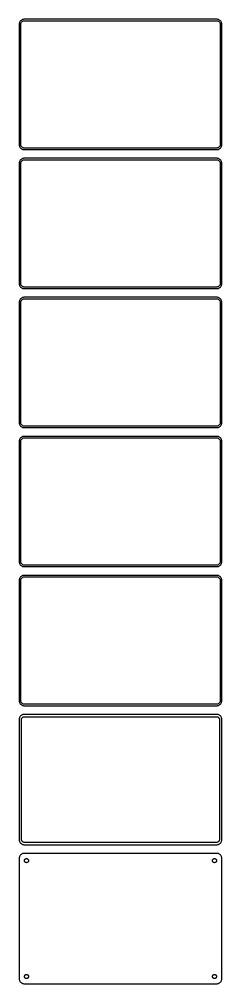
# Model space of a CAD drawing. Header units: metres. Extents: x -105 to 105, y 2093 to 4243.
# Drawn here: x -105 to 105, y 2093 to 3091 of the extents above; entities that cross this region are included whole.
import ezdxf

# ---------------------------------------------------------------- set-up
doc = ezdxf.new("R2010")
doc.units = ezdxf.units.M

msp = doc.modelspace()

# ---------------------------------------------------------------- linework, layer by layer
for p, q in [((-104.961, 3087.13), (-105, 3086.5)), ((-104.843, 3087.74), (-104.961, 3087.13)), ((-104.649, 3088.34), (-104.843, 3087.74)), ((-104.382, 3088.91), (-104.649, 3088.34)), ((-104.045, 3089.44), (-104.382, 3088.91)), ((-103.645, 3089.92), (-104.045, 3089.44)), ((-103.187, 3090.35), (-103.645, 3089.92)), ((-103.468, 3086.5), (-103.374, 3086.99)), ((-103.374, 3086.99), (-103.219, 3087.47)), ((-103.219, 3087.47), (-103.005, 3087.93)), ((-102.679, 3090.72), (-103.187, 3090.35)), ((-103.005, 3087.93), (-102.736, 3088.35)), ((-102.736, 3088.35), (-102.416, 3088.74)), ((-102.129, 3091.02), (-102.679, 3090.72)), ((-102.416, 3088.74), (-102.05, 3089.08)), ((-101.545, 3091.26), (-102.129, 3091.02)), ((-102.05, 3089.08), (-101.643, 3089.38)), ((-101.643, 3089.38), (-101.203, 3089.62)), ((-100.937, 3091.41), (-101.545, 3091.26)), ((-101.203, 3089.62), (-100.736, 3089.8)), ((-100.314, 3091.49), (-100.937, 3091.41)), ((-100.736, 3089.8), (-100.25, 3089.93)), ((100.314, 3091.49), (-100.314, 3091.49)), ((-100.25, 3089.93), (-99.7512, 3089.99)), ((-99.7512, 3089.99), (99.7512, 3089.99)), ((99.7512, 3089.99), (100.25, 3089.93)), ((100.25, 3089.93), (100.736, 3089.8)), ((100.937, 3091.41), (100.314, 3091.49)), ((100.736, 3089.8), (101.203, 3089.62)), ((101.545, 3091.26), (100.937, 3091.41)), ((101.203, 3089.62), (101.643, 3089.38)), ((102.129, 3091.02), (101.545, 3091.26)), ((101.643, 3089.38), (102.05, 3089.08)), ((102.05, 3089.08), (102.416, 3088.74)), ((102.679, 3090.72), (102.129, 3091.02)), ((102.416, 3088.74), (102.736, 3088.35)), ((103.187, 3090.35), (102.679, 3090.72)), ((102.736, 3088.35), (103.005, 3087.93)), ((103.005, 3087.93), (103.219, 3087.47)), ((103.645, 3089.92), (103.187, 3090.35)), ((103.219, 3087.47), (103.374, 3086.99)), ((103.374, 3086.99), (103.468, 3086.5)), ((104.045, 3089.44), (103.645, 3089.92)), ((104.382, 3088.91), (104.045, 3089.44)), ((104.649, 3088.34), (104.382, 3088.91)), ((104.843, 3087.74), (104.649, 3088.34)), ((104.961, 3087.13), (104.843, 3087.74)), ((105, 3086.5), (104.961, 3087.13)), ((-105, 3086.5), (-105, 2961.5)), ((-103.5, 3086), (-103.468, 3086.5)), ((-103.5, 2962), (-103.5, 3086)), ((103.468, 3086.5), (103.5, 3086)), ((103.5, 3086), (103.5, 2962)), ((105, 2961.5), (105, 3086.5)), ((-105, 2961.5), (-104.961, 2960.87)), ((-104.961, 2960.87), (-104.843, 2960.26)), ((-104.843, 2960.26), (-104.649, 2959.66)), ((-104.649, 2959.66), (-104.382, 2959.09)), ((-104.382, 2959.09), (-104.045, 2958.56)), ((-104.045, 2958.56), (-103.645, 2958.08)), ((-103.645, 2958.08), (-103.187, 2957.65)), ((-103.468, 2961.5), (-103.5, 2962)), ((-103.374, 2961.01), (-103.468, 2961.5)), ((-103.219, 2960.53), (-103.374, 2961.01)), ((-103.005, 2960.07), (-103.219, 2960.53)), ((-103.187, 2957.65), (-102.679, 2957.28)), ((-102.736, 2959.65), (-103.005, 2960.07)), ((-102.416, 2959.26), (-102.736, 2959.65)), ((-102.679, 2957.28), (-102.129, 2956.98)), ((-102.05, 2958.92), (-102.416, 2959.26)), ((-101.643, 2958.62), (-102.05, 2958.92)), ((-101.203, 2958.38), (-101.643, 2958.62)), ((-100.736, 2958.2), (-101.203, 2958.38)), ((-100.25, 2958.07), (-100.736, 2958.2)), ((-99.7512, 2958.01), (-100.25, 2958.07)), ((99.7512, 2958.01), (-99.7512, 2958.01)), ((100.25, 2958.07), (99.7512, 2958.01)), ((100.736, 2958.2), (100.25, 2958.07)), ((101.203, 2958.38), (100.736, 2958.2)), ((101.643, 2958.62), (101.203, 2958.38)), ((102.05, 2958.92), (101.643, 2958.62)), ((102.416, 2959.26), (102.05, 2958.92)), ((102.129, 2956.98), (102.679, 2957.28)), ((102.736, 2959.65), (102.416, 2959.26)), ((102.679, 2957.28), (103.187, 2957.65)), ((103.005, 2960.07), (102.736, 2959.65)), ((103.219, 2960.53), (103.005, 2960.07)), ((103.187, 2957.65), (103.645, 2958.08)), ((103.374, 2961.01), (103.219, 2960.53)), ((103.468, 2961.5), (103.374, 2961.01)), ((103.5, 2962), (103.468, 2961.5)), ((103.645, 2958.08), (104.045, 2958.56)), ((104.045, 2958.56), (104.382, 2959.09)), ((104.382, 2959.09), (104.649, 2959.66)), ((104.649, 2959.66), (104.843, 2960.26)), ((104.843, 2960.26), (104.961, 2960.87)), ((104.961, 2960.87), (105, 2961.5)), ((-102.129, 2947.02), (-102.679, 2946.72)), ((-102.129, 2956.98), (-101.545, 2956.74)), ((-101.545, 2947.26), (-102.129, 2947.02)), ((-101.545, 2956.74), (-100.937, 2956.59)), ((-100.937, 2947.41), (-101.545, 2947.26)), ((-100.937, 2956.59), (-100.314, 2956.51)), ((-100.314, 2947.49), (-100.937, 2947.41)), ((-100.314, 2956.51), (100.314, 2956.51)), ((100.314, 2947.49), (-100.314, 2947.49)), ((100.314, 2956.51), (100.937, 2956.59)), ((100.937, 2947.41), (100.314, 2947.49)), ((100.937, 2956.59), (101.545, 2956.74)), ((101.545, 2947.26), (100.937, 2947.41)), ((101.545, 2956.74), (102.129, 2956.98)), ((102.129, 2947.02), (101.545, 2947.26)), ((102.679, 2946.72), (102.129, 2947.02)), ((-104.961, 2943.13), (-105, 2942.5)), ((-105, 2942.5), (-105, 2817.5)), ((-104.843, 2943.74), (-104.961, 2943.13)), ((-104.649, 2944.34), (-104.843, 2943.74)), ((-104.382, 2944.91), (-104.649, 2944.34)), ((-104.045, 2945.44), (-104.382, 2944.91)), ((-103.645, 2945.92), (-104.045, 2945.44)), ((-103.187, 2946.35), (-103.645, 2945.92)), ((-103.5, 2942), (-103.468, 2942.5)), ((-103.5, 2818), (-103.5, 2942)), ((-103.468, 2942.5), (-103.374, 2942.99)), ((-103.374, 2942.99), (-103.219, 2943.47)), ((-103.219, 2943.47), (-103.005, 2943.93)), ((-102.679, 2946.72), (-103.187, 2946.35)), ((-103.005, 2943.93), (-102.736, 2944.35)), ((-102.736, 2944.35), (-102.416, 2944.74)), ((-102.416, 2944.74), (-102.05, 2945.08)), ((-102.05, 2945.08), (-101.643, 2945.38)), ((-101.643, 2945.38), (-101.203, 2945.62)), ((-101.203, 2945.62), (-100.736, 2945.8)), ((-100.736, 2945.8), (-100.25, 2945.93)), ((-100.25, 2945.93), (-99.7512, 2945.99)), ((-99.7512, 2945.99), (99.7512, 2945.99)), ((99.7512, 2945.99), (100.25, 2945.93)), ((100.25, 2945.93), (100.736, 2945.8)), ((100.736, 2945.8), (101.203, 2945.62)), ((101.203, 2945.62), (101.643, 2945.38)), ((101.643, 2945.38), (102.05, 2945.08)), ((102.05, 2945.08), (102.416, 2944.74)), ((102.416, 2944.74), (102.736, 2944.35)), ((103.187, 2946.35), (102.679, 2946.72)), ((102.736, 2944.35), (103.005, 2943.93)), ((103.005, 2943.93), (103.219, 2943.47)), ((103.645, 2945.92), (103.187, 2946.35)), ((103.219, 2943.47), (103.374, 2942.99)), ((103.374, 2942.99), (103.468, 2942.5)), ((103.468, 2942.5), (103.5, 2942)), ((103.5, 2942), (103.5, 2818)), ((104.045, 2945.44), (103.645, 2945.92)), ((104.382, 2944.91), (104.045, 2945.44)), ((104.649, 2944.34), (104.382, 2944.91)), ((104.843, 2943.74), (104.649, 2944.34)), ((104.961, 2943.13), (104.843, 2943.74)), ((105, 2942.5), (104.961, 2943.13)), ((105, 2817.5), (105, 2942.5)), ((-105, 2817.5), (-104.961, 2816.87)), ((-103.468, 2817.5), (-103.5, 2818)), ((-103.374, 2817.01), (-103.468, 2817.5)), ((103.468, 2817.5), (103.374, 2817.01)), ((103.5, 2818), (103.468, 2817.5)), ((104.961, 2816.87), (105, 2817.5)), ((-104.961, 2816.87), (-104.843, 2816.26)), ((-104.843, 2816.26), (-104.649, 2815.66)), ((-104.649, 2815.66), (-104.382, 2815.09)), ((-104.382, 2815.09), (-104.045, 2814.56)), ((-104.045, 2814.56), (-103.645, 2814.08)), ((-103.645, 2814.08), (-103.187, 2813.65)), ((-103.219, 2816.53), (-103.374, 2817.01)), ((-103.005, 2816.07), (-103.219, 2816.53)), ((-103.187, 2813.65), (-102.679, 2813.28)), ((-102.736, 2815.65), (-103.005, 2816.07)), ((-102.416, 2815.26), (-102.736, 2815.65)), ((-102.679, 2813.28), (-102.129, 2812.98)), ((-102.05, 2814.92), (-102.416, 2815.26)), ((-102.129, 2812.98), (-101.545, 2812.74)), ((-101.643, 2814.62), (-102.05, 2814.92)), ((-101.203, 2814.38), (-101.643, 2814.62)), ((-101.545, 2812.74), (-100.937, 2812.59)), ((-100.736, 2814.2), (-101.203, 2814.38)), ((-100.937, 2812.59), (-100.314, 2812.51)), ((-100.25, 2814.07), (-100.736, 2814.2)), ((-100.314, 2812.51), (100.314, 2812.51)), ((-99.7512, 2814.01), (-100.25, 2814.07)), ((99.7512, 2814.01), (-99.7512, 2814.01)), ((100.25, 2814.07), (99.7512, 2814.01)), ((100.736, 2814.2), (100.25, 2814.07)), ((100.314, 2812.51), (100.937, 2812.59)), ((101.203, 2814.38), (100.736, 2814.2)), ((100.937, 2812.59), (101.545, 2812.74)), ((101.643, 2814.62), (101.203, 2814.38)), ((101.545, 2812.74), (102.129, 2812.98)), ((102.05, 2814.92), (101.643, 2814.62)), ((102.416, 2815.26), (102.05, 2814.92)), ((102.129, 2812.98), (102.679, 2813.28)), ((102.736, 2815.65), (102.416, 2815.26)), ((102.679, 2813.28), (103.187, 2813.65)), ((103.005, 2816.07), (102.736, 2815.65)), ((103.219, 2816.53), (103.005, 2816.07)), ((103.187, 2813.65), (103.645, 2814.08)), ((103.374, 2817.01), (103.219, 2816.53)), ((103.645, 2814.08), (104.045, 2814.56)), ((104.045, 2814.56), (104.382, 2815.09)), ((104.382, 2815.09), (104.649, 2815.66)), ((104.649, 2815.66), (104.843, 2816.26)), ((104.843, 2816.26), (104.961, 2816.87)), ((-104.961, 2799.13), (-105, 2798.5)), ((-105, 2798.5), (-105, 2673.5)), ((-104.843, 2799.74), (-104.961, 2799.13)), ((-104.649, 2800.34), (-104.843, 2799.74)), ((-104.382, 2800.91), (-104.649, 2800.34)), ((-104.045, 2801.44), (-104.382, 2800.91)), ((-103.645, 2801.92), (-104.045, 2801.44)), ((-103.187, 2802.35), (-103.645, 2801.92)), ((-103.5, 2798), (-103.468, 2798.5)), ((-103.5, 2674), (-103.5, 2798)), ((-103.468, 2798.5), (-103.374, 2798.99)), ((-103.374, 2798.99), (-103.219, 2799.47)), ((-103.219, 2799.47), (-103.005, 2799.93)), ((-102.679, 2802.72), (-103.187, 2802.35)), ((-103.005, 2799.93), (-102.736, 2800.35)), ((-102.736, 2800.35), (-102.416, 2800.74)), ((-102.129, 2803.02), (-102.679, 2802.72)), ((-102.416, 2800.74), (-102.05, 2801.08)), ((-101.545, 2803.26), (-102.129, 2803.02)), ((-102.05, 2801.08), (-101.643, 2801.38)), ((-101.643, 2801.38), (-101.203, 2801.62)), ((-100.937, 2803.41), (-101.545, 2803.26)), ((-101.203, 2801.62), (-100.736, 2801.8)), ((-100.314, 2803.49), (-100.937, 2803.41)), ((-100.736, 2801.8), (-100.25, 2801.93)), ((100.314, 2803.49), (-100.314, 2803.49)), ((-100.25, 2801.93), (-99.7512, 2801.99)), ((-99.7512, 2801.99), (99.7512, 2801.99)), ((99.7512, 2801.99), (100.25, 2801.93)), ((100.25, 2801.93), (100.736, 2801.8)), ((100.937, 2803.41), (100.314, 2803.49)), ((100.736, 2801.8), (101.203, 2801.62)), ((101.545, 2803.26), (100.937, 2803.41)), ((101.203, 2801.62), (101.643, 2801.38)), ((102.129, 2803.02), (101.545, 2803.26)), ((101.643, 2801.38), (102.05, 2801.08)), ((102.05, 2801.08), (102.416, 2800.74)), ((102.679, 2802.72), (102.129, 2803.02)), ((102.416, 2800.74), (102.736, 2800.35)), ((103.187, 2802.35), (102.679, 2802.72)), ((102.736, 2800.35), (103.005, 2799.93)), ((103.005, 2799.93), (103.219, 2799.47)), ((103.645, 2801.92), (103.187, 2802.35)), ((103.219, 2799.47), (103.374, 2798.99)), ((103.374, 2798.99), (103.468, 2798.5)), ((103.468, 2798.5), (103.5, 2798)), ((103.5, 2798), (103.5, 2674)), ((104.045, 2801.44), (103.645, 2801.92)), ((104.382, 2800.91), (104.045, 2801.44)), ((104.649, 2800.34), (104.382, 2800.91)), ((104.843, 2799.74), (104.649, 2800.34)), ((104.961, 2799.13), (104.843, 2799.74)), ((105, 2798.5), (104.961, 2799.13)), ((105, 2673.5), (105, 2798.5)), ((-105, 2673.5), (-104.961, 2672.87)), ((-104.961, 2672.87), (-104.843, 2672.26)), ((-104.843, 2672.26), (-104.649, 2671.66)), ((-104.649, 2671.66), (-104.382, 2671.09)), ((-104.382, 2671.09), (-104.045, 2670.56)), ((-104.045, 2670.56), (-103.645, 2670.08)), ((-103.645, 2670.08), (-103.187, 2669.65)), ((-103.468, 2673.5), (-103.5, 2674)), ((-103.374, 2673.01), (-103.468, 2673.5)), ((-103.219, 2672.53), (-103.374, 2673.01)), ((-103.005, 2672.07), (-103.219, 2672.53)), ((-103.187, 2669.65), (-102.679, 2669.28)), ((-102.736, 2671.65), (-103.005, 2672.07)), ((-102.416, 2671.26), (-102.736, 2671.65)), ((-102.679, 2669.28), (-102.129, 2668.98)), ((-102.05, 2670.92), (-102.416, 2671.26)), ((-102.129, 2668.98), (-101.545, 2668.74)), ((-101.643, 2670.62), (-102.05, 2670.92)), ((-101.203, 2670.38), (-101.643, 2670.62)), ((-101.545, 2668.74), (-100.937, 2668.59)), ((-100.736, 2670.2), (-101.203, 2670.38)), ((-100.937, 2668.59), (-100.314, 2668.51)), ((-100.25, 2670.07), (-100.736, 2670.2)), ((-100.314, 2668.51), (100.314, 2668.51)), ((-99.7512, 2670.01), (-100.25, 2670.07)), ((99.7512, 2670.01), (-99.7512, 2670.01)), ((100.25, 2670.07), (99.7512, 2670.01)), ((100.736, 2670.2), (100.25, 2670.07)), ((100.314, 2668.51), (100.937, 2668.59)), ((101.203, 2670.38), (100.736, 2670.2)), ((100.937, 2668.59), (101.545, 2668.74)), ((101.643, 2670.62), (101.203, 2670.38)), ((101.545, 2668.74), (102.129, 2668.98)), ((102.05, 2670.92), (101.643, 2670.62)), ((102.416, 2671.26), (102.05, 2670.92)), ((102.129, 2668.98), (102.679, 2669.28)), ((102.736, 2671.65), (102.416, 2671.26)), ((102.679, 2669.28), (103.187, 2669.65)), ((103.005, 2672.07), (102.736, 2671.65)), ((103.219, 2672.53), (103.005, 2672.07)), ((103.187, 2669.65), (103.645, 2670.08)), ((103.374, 2673.01), (103.219, 2672.53)), ((103.468, 2673.5), (103.374, 2673.01)), ((103.5, 2674), (103.468, 2673.5)), ((103.645, 2670.08), (104.045, 2670.56)), ((104.045, 2670.56), (104.382, 2671.09)), ((104.382, 2671.09), (104.649, 2671.66)), ((104.649, 2671.66), (104.843, 2672.26)), ((104.843, 2672.26), (104.961, 2672.87)), ((104.961, 2672.87), (105, 2673.5)), ((-104.045, 2657.44), (-104.382, 2656.91)), ((-103.645, 2657.92), (-104.045, 2657.44)), ((-103.187, 2658.35), (-103.645, 2657.92)), ((-102.679, 2658.72), (-103.187, 2658.35)), ((-102.129, 2659.02), (-102.679, 2658.72)), ((-101.545, 2659.26), (-102.129, 2659.02)), ((-102.05, 2657.08), (-101.643, 2657.38)), ((-101.643, 2657.38), (-101.203, 2657.62)), ((-100.937, 2659.41), (-101.545, 2659.26)), ((-101.203, 2657.62), (-100.736, 2657.8)), ((-100.314, 2659.49), (-100.937, 2659.41)), ((-100.736, 2657.8), (-100.25, 2657.93)), ((100.314, 2659.49), (-100.314, 2659.49)), ((-100.25, 2657.93), (-99.7512, 2657.99)), ((-99.7512, 2657.99), (99.7512, 2657.99)), ((99.7512, 2657.99), (100.25, 2657.93)), ((100.25, 2657.93), (100.736, 2657.8)), ((100.937, 2659.41), (100.314, 2659.49)), ((100.736, 2657.8), (101.203, 2657.62)), ((101.545, 2659.26), (100.937, 2659.41)), ((101.203, 2657.62), (101.643, 2657.38)), ((102.129, 2659.02), (101.545, 2659.26)), ((101.643, 2657.38), (102.05, 2657.08)), ((102.679, 2658.72), (102.129, 2659.02)), ((103.187, 2658.35), (102.679, 2658.72)), ((103.645, 2657.92), (103.187, 2658.35)), ((104.045, 2657.44), (103.645, 2657.92)), ((104.382, 2656.91), (104.045, 2657.44)), ((-104.961, 2655.13), (-105, 2654.5)), ((-105, 2654.5), (-105, 2529.5)), ((-104.843, 2655.74), (-104.961, 2655.13)), ((-104.649, 2656.34), (-104.843, 2655.74)), ((-104.382, 2656.91), (-104.649, 2656.34)), ((-103.5, 2654), (-103.468, 2654.5)), ((-103.5, 2530), (-103.5, 2654)), ((-103.468, 2654.5), (-103.374, 2654.99)), ((-103.374, 2654.99), (-103.219, 2655.47)), ((-103.219, 2655.47), (-103.005, 2655.93)), ((-103.005, 2655.93), (-102.736, 2656.35)), ((-102.736, 2656.35), (-102.416, 2656.74)), ((-102.416, 2656.74), (-102.05, 2657.08)), ((102.05, 2657.08), (102.416, 2656.74)), ((102.416, 2656.74), (102.736, 2656.35)), ((102.736, 2656.35), (103.005, 2655.93)), ((103.005, 2655.93), (103.219, 2655.47)), ((103.219, 2655.47), (103.374, 2654.99)), ((103.374, 2654.99), (103.468, 2654.5)), ((103.468, 2654.5), (103.5, 2654)), ((103.5, 2654), (103.5, 2530)), ((104.649, 2656.34), (104.382, 2656.91)), ((104.843, 2655.74), (104.649, 2656.34)), ((104.961, 2655.13), (104.843, 2655.74)), ((105, 2654.5), (104.961, 2655.13)), ((105, 2529.5), (105, 2654.5)), ((-105, 2529.5), (-104.961, 2528.87)), ((-104.961, 2528.87), (-104.843, 2528.26)), ((-104.843, 2528.26), (-104.649, 2527.66)), ((-104.649, 2527.66), (-104.382, 2527.09)), ((-103.468, 2529.5), (-103.5, 2530)), ((-103.374, 2529.01), (-103.468, 2529.5)), ((-103.219, 2528.53), (-103.374, 2529.01)), ((-103.005, 2528.07), (-103.219, 2528.53)), ((-102.736, 2527.65), (-103.005, 2528.07)), ((-102.416, 2527.26), (-102.736, 2527.65)), ((102.736, 2527.65), (102.416, 2527.26)), ((103.005, 2528.07), (102.736, 2527.65)), ((103.219, 2528.53), (103.005, 2528.07)), ((103.374, 2529.01), (103.219, 2528.53)), ((103.468, 2529.5), (103.374, 2529.01)), ((103.5, 2530), (103.468, 2529.5)), ((104.382, 2527.09), (104.649, 2527.66)), ((104.649, 2527.66), (104.843, 2528.26)), ((104.843, 2528.26), (104.961, 2528.87)), ((104.961, 2528.87), (105, 2529.5)), ((-104.382, 2527.09), (-104.045, 2526.56)), ((-104.045, 2526.56), (-103.645, 2526.08)), ((-103.645, 2526.08), (-103.187, 2525.65)), ((-103.187, 2525.65), (-102.679, 2525.28)), ((-102.679, 2525.28), (-102.129, 2524.98)), ((-102.05, 2526.92), (-102.416, 2527.26)), ((-102.129, 2524.98), (-101.545, 2524.74)), ((-101.643, 2526.62), (-102.05, 2526.92)), ((-101.203, 2526.38), (-101.643, 2526.62)), ((-101.545, 2524.74), (-100.937, 2524.59)), ((-100.736, 2526.2), (-101.203, 2526.38)), ((-100.937, 2524.59), (-100.314, 2524.51)), ((-100.25, 2526.07), (-100.736, 2526.2)), ((-100.314, 2524.51), (100.314, 2524.51)), ((-99.7512, 2526.01), (-100.25, 2526.07)), ((99.7512, 2526.01), (-99.7512, 2526.01)), ((100.25, 2526.07), (99.7512, 2526.01)), ((100.736, 2526.2), (100.25, 2526.07)), ((100.314, 2524.51), (100.937, 2524.59)), ((101.203, 2526.38), (100.736, 2526.2)), ((100.937, 2524.59), (101.545, 2524.74)), ((101.643, 2526.62), (101.203, 2526.38)), ((101.545, 2524.74), (102.129, 2524.98)), ((102.05, 2526.92), (101.643, 2526.62)), ((102.416, 2527.26), (102.05, 2526.92)), ((102.129, 2524.98), (102.679, 2525.28)), ((102.679, 2525.28), (103.187, 2525.65)), ((103.187, 2525.65), (103.645, 2526.08)), ((103.645, 2526.08), (104.045, 2526.56)), ((104.045, 2526.56), (104.382, 2527.09)), ((-104.961, 2511.13), (-105, 2510.5)), ((-105, 2510.5), (-105, 2385.5)), ((-104.843, 2511.74), (-104.961, 2511.13)), ((-104.649, 2512.34), (-104.843, 2511.74)), ((-104.382, 2512.91), (-104.649, 2512.34)), ((-104.045, 2513.44), (-104.382, 2512.91)), ((-103.645, 2513.92), (-104.045, 2513.44)), ((-103.187, 2514.35), (-103.645, 2513.92)), ((-103.5, 2510), (-103.468, 2510.5)), ((-103.5, 2386), (-103.5, 2510)), ((-103.468, 2510.5), (-103.374, 2510.99)), ((-103.374, 2510.99), (-103.219, 2511.47)), ((-103.219, 2511.47), (-103.005, 2511.93)), ((-102.679, 2514.72), (-103.187, 2514.35)), ((-103.005, 2511.93), (-102.736, 2512.35)), ((-102.736, 2512.35), (-102.416, 2512.74)), ((-102.129, 2515.02), (-102.679, 2514.72)), ((-102.416, 2512.74), (-102.05, 2513.08)), ((-101.545, 2515.26), (-102.129, 2515.02)), ((-102.05, 2513.08), (-101.643, 2513.38)), ((-101.643, 2513.38), (-101.203, 2513.62)), ((-100.937, 2515.41), (-101.545, 2515.26)), ((-101.203, 2513.62), (-100.736, 2513.8)), ((-100.314, 2515.49), (-100.937, 2515.41)), ((-100.736, 2513.8), (-100.25, 2513.93)), ((100.314, 2515.49), (-100.314, 2515.49)), ((-100.25, 2513.93), (-99.7512, 2513.99)), ((-99.7512, 2513.99), (99.7512, 2513.99)), ((99.7512, 2513.99), (100.25, 2513.93)), ((100.25, 2513.93), (100.736, 2513.8)), ((100.937, 2515.41), (100.314, 2515.49)), ((100.736, 2513.8), (101.203, 2513.62)), ((101.545, 2515.26), (100.937, 2515.41)), ((101.203, 2513.62), (101.643, 2513.38)), ((102.129, 2515.02), (101.545, 2515.26)), ((101.643, 2513.38), (102.05, 2513.08)), ((102.05, 2513.08), (102.416, 2512.74)), ((102.679, 2514.72), (102.129, 2515.02)), ((102.416, 2512.74), (102.736, 2512.35)), ((103.187, 2514.35), (102.679, 2514.72)), ((102.736, 2512.35), (103.005, 2511.93)), ((103.005, 2511.93), (103.219, 2511.47)), ((103.645, 2513.92), (103.187, 2514.35)), ((103.219, 2511.47), (103.374, 2510.99)), ((103.374, 2510.99), (103.468, 2510.5)), ((103.468, 2510.5), (103.5, 2510)), ((103.5, 2510), (103.5, 2386)), ((104.045, 2513.44), (103.645, 2513.92)), ((104.382, 2512.91), (104.045, 2513.44)), ((104.649, 2512.34), (104.382, 2512.91)), ((104.843, 2511.74), (104.649, 2512.34)), ((104.961, 2511.13), (104.843, 2511.74)), ((105, 2510.5), (104.961, 2511.13)), ((105, 2385.5), (105, 2510.5)), ((-105, 2385.5), (-104.961, 2384.87)), ((-104.961, 2384.87), (-104.843, 2384.26)), ((-104.843, 2384.26), (-104.649, 2383.66)), ((-104.649, 2383.66), (-104.382, 2383.09)), ((-104.382, 2383.09), (-104.045, 2382.56)), ((-104.045, 2382.56), (-103.645, 2382.08)), ((-103.645, 2382.08), (-103.187, 2381.65)), ((-103.468, 2385.5), (-103.5, 2386)), ((-103.374, 2385.01), (-103.468, 2385.5)), ((-103.219, 2384.53), (-103.374, 2385.01)), ((-103.005, 2384.07), (-103.219, 2384.53)), ((-103.187, 2381.65), (-102.679, 2381.28)), ((-102.736, 2383.65), (-103.005, 2384.07)), ((-102.416, 2383.26), (-102.736, 2383.65)), ((-102.679, 2381.28), (-102.129, 2380.98)), ((-102.05, 2382.92), (-102.416, 2383.26)), ((-102.129, 2380.98), (-101.545, 2380.74)), ((-101.643, 2382.62), (-102.05, 2382.92)), ((-101.203, 2382.38), (-101.643, 2382.62)), ((-101.545, 2380.74), (-100.937, 2380.59)), ((-100.736, 2382.2), (-101.203, 2382.38)), ((-100.937, 2380.59), (-100.314, 2380.51)), ((-100.25, 2382.07), (-100.736, 2382.2)), ((-100.314, 2380.51), (100.314, 2380.51)), ((-99.7512, 2382.01), (-100.25, 2382.07)), ((99.7512, 2382.01), (-99.7512, 2382.01)), ((100.25, 2382.07), (99.7512, 2382.01)), ((100.736, 2382.2), (100.25, 2382.07)), ((100.314, 2380.51), (100.937, 2380.59)), ((101.203, 2382.38), (100.736, 2382.2)), ((100.937, 2380.59), (101.545, 2380.74)), ((101.643, 2382.62), (101.203, 2382.38)), ((101.545, 2380.74), (102.129, 2380.98)), ((102.05, 2382.92), (101.643, 2382.62)), ((102.416, 2383.26), (102.05, 2382.92)), ((102.129, 2380.98), (102.679, 2381.28)), ((102.736, 2383.65), (102.416, 2383.26)), ((102.679, 2381.28), (103.187, 2381.65)), ((103.005, 2384.07), (102.736, 2383.65)), ((103.219, 2384.53), (103.005, 2384.07)), ((103.187, 2381.65), (103.645, 2382.08)), ((103.374, 2385.01), (103.219, 2384.53)), ((103.468, 2385.5), (103.374, 2385.01)), ((103.5, 2386), (103.468, 2385.5)), ((103.645, 2382.08), (104.045, 2382.56)), ((104.045, 2382.56), (104.382, 2383.09)), ((104.382, 2383.09), (104.649, 2383.66)), ((104.649, 2383.66), (104.843, 2384.26)), ((104.843, 2384.26), (104.961, 2384.87)), ((104.961, 2384.87), (105, 2385.5)), ((-104.843, 2367.74), (-104.961, 2367.13)), ((-104.649, 2368.34), (-104.843, 2367.74)), ((-104.382, 2368.91), (-104.649, 2368.34)), ((-104.045, 2369.44), (-104.382, 2368.91)), ((-103.645, 2369.92), (-104.045, 2369.44)), ((-103.187, 2370.35), (-103.645, 2369.92)), ((-102.679, 2370.72), (-103.187, 2370.35)), ((-102.129, 2371.02), (-102.679, 2370.72)), ((-102.228, 2367.5), (-102.018, 2367.83)), ((-101.545, 2371.26), (-102.129, 2371.02)), ((-102.018, 2367.83), (-101.769, 2368.13)), ((-101.769, 2368.13), (-101.484, 2368.4)), ((-100.937, 2371.41), (-101.545, 2371.26)), ((-101.484, 2368.4), (-101.168, 2368.63)), ((-101.168, 2368.63), (-100.825, 2368.82)), ((-100.314, 2371.49), (-100.937, 2371.41)), ((-100.825, 2368.82), (-100.462, 2368.96)), ((-100.462, 2368.96), (-100.083, 2369.06)), ((100.314, 2371.49), (-100.314, 2371.49)), ((-100.083, 2369.06), (-99.6955, 2369.11)), ((-99.6955, 2369.11), (99.6955, 2369.11)), ((99.6955, 2369.11), (100.083, 2369.06)), ((100.083, 2369.06), (100.462, 2368.96)), ((100.937, 2371.41), (100.314, 2371.49)), ((100.462, 2368.96), (100.825, 2368.82)), ((100.825, 2368.82), (101.168, 2368.63)), ((101.545, 2371.26), (100.937, 2371.41)), ((101.168, 2368.63), (101.484, 2368.4)), ((101.484, 2368.4), (101.769, 2368.13)), ((102.129, 2371.02), (101.545, 2371.26)), ((101.769, 2368.13), (102.018, 2367.83)), ((102.018, 2367.83), (102.228, 2367.5)), ((102.679, 2370.72), (102.129, 2371.02)), ((103.187, 2370.35), (102.679, 2370.72)), ((103.645, 2369.92), (103.187, 2370.35)), ((104.045, 2369.44), (103.645, 2369.92)), ((104.382, 2368.91), (104.045, 2369.44)), ((104.649, 2368.34), (104.382, 2368.91)), ((104.843, 2367.74), (104.649, 2368.34)), ((104.961, 2367.13), (104.843, 2367.74)), ((-104.961, 2367.13), (-105, 2366.5)), ((-105, 2366.5), (-105, 2241.5)), ((-102.613, 2366), (-102.588, 2366.39)), ((-102.613, 2242), (-102.613, 2366)), ((-102.588, 2366.39), (-102.515, 2366.77)), ((-102.515, 2366.77), (-102.394, 2367.15)), ((-102.394, 2367.15), (-102.228, 2367.5)), ((102.228, 2367.5), (102.394, 2367.15)), ((102.394, 2367.15), (102.515, 2366.77)), ((102.515, 2366.77), (102.588, 2366.39)), ((102.588, 2366.39), (102.613, 2366)), ((102.613, 2366), (102.613, 2242)), ((105, 2366.5), (104.961, 2367.13)), ((105, 2241.5), (105, 2366.5)), ((-105, 2241.5), (-104.961, 2240.87)), ((-104.961, 2240.87), (-104.843, 2240.26)), ((-104.843, 2240.26), (-104.649, 2239.66)), ((-104.649, 2239.66), (-104.382, 2239.09)), ((-104.382, 2239.09), (-104.045, 2238.56)), ((-104.045, 2238.56), (-103.645, 2238.08)), ((-103.645, 2238.08), (-103.187, 2237.65)), ((-102.588, 2241.61), (-102.613, 2242)), ((-102.515, 2241.23), (-102.588, 2241.61)), ((-102.394, 2240.85), (-102.515, 2241.23)), ((-102.228, 2240.5), (-102.394, 2240.85)), ((-102.018, 2240.17), (-102.228, 2240.5)), ((-101.769, 2239.87), (-102.018, 2240.17)), ((-101.484, 2239.6), (-101.769, 2239.87)), ((-101.168, 2239.37), (-101.484, 2239.6)), ((-100.825, 2239.18), (-101.168, 2239.37)), ((-100.462, 2239.04), (-100.825, 2239.18)), ((-100.083, 2238.94), (-100.462, 2239.04)), ((-99.6955, 2238.89), (-100.083, 2238.94)), ((99.6955, 2238.89), (-99.6955, 2238.89)), ((100.083, 2238.94), (99.6955, 2238.89)), ((100.462, 2239.04), (100.083, 2238.94)), ((100.825, 2239.18), (100.462, 2239.04)), ((101.168, 2239.37), (100.825, 2239.18)), ((101.484, 2239.6), (101.168, 2239.37)), ((101.769, 2239.87), (101.484, 2239.6)), ((102.018, 2240.17), (101.769, 2239.87)), ((102.228, 2240.5), (102.018, 2240.17)), ((102.394, 2240.85), (102.228, 2240.5)), ((102.515, 2241.23), (102.394, 2240.85)), ((102.588, 2241.61), (102.515, 2241.23)), ((102.613, 2242), (102.588, 2241.61)), ((103.187, 2237.65), (103.645, 2238.08)), ((103.645, 2238.08), (104.045, 2238.56)), ((104.045, 2238.56), (104.382, 2239.09)), ((104.382, 2239.09), (104.649, 2239.66)), ((104.649, 2239.66), (104.843, 2240.26)), ((104.843, 2240.26), (104.961, 2240.87)), ((104.961, 2240.87), (105, 2241.5)), ((-103.187, 2237.65), (-102.679, 2237.28)), ((-102.679, 2237.28), (-102.129, 2236.98)), ((-102.129, 2236.98), (-101.545, 2236.74)), ((-101.545, 2236.74), (-100.937, 2236.59)), ((-100.937, 2236.59), (-100.314, 2236.51)), ((-100.314, 2236.51), (100.314, 2236.51)), ((100.314, 2236.51), (100.937, 2236.59)), ((100.937, 2236.59), (101.545, 2236.74)), ((101.545, 2236.74), (102.129, 2236.98)), ((102.129, 2236.98), (102.679, 2237.28)), ((102.679, 2237.28), (103.187, 2237.65)), ((-104.961, 2223.13), (-105, 2222.5)), ((-105, 2222.5), (-105, 2097.5)), ((-104.843, 2223.74), (-104.961, 2223.13)), ((-104.649, 2224.34), (-104.843, 2223.74)), ((-104.382, 2224.91), (-104.649, 2224.34)), ((-104.045, 2225.44), (-104.382, 2224.91)), ((-103.645, 2225.92), (-104.045, 2225.44)), ((-103.187, 2226.35), (-103.645, 2225.92)), ((-102.679, 2226.72), (-103.187, 2226.35)), ((-102.129, 2227.02), (-102.679, 2226.72)), ((-101.545, 2227.26), (-102.129, 2227.02)), ((-100.937, 2227.41), (-101.545, 2227.26)), ((-100.314, 2227.49), (-100.937, 2227.41)), ((100.314, 2227.49), (-100.314, 2227.49)), ((-99.6353, 2220), (-99.6185, 2220.27)), ((-99.6185, 2219.73), (-99.6353, 2220)), ((-99.6185, 2220.27), (-99.5682, 2220.53)), ((-99.5682, 2219.47), (-99.6185, 2219.73)), ((-99.5682, 2220.53), (-99.4853, 2220.79)), ((-99.4853, 2219.21), (-99.5682, 2219.47)), ((-99.4853, 2220.79), (-99.3712, 2221.03)), ((-99.3712, 2218.97), (-99.4853, 2219.21)), ((-99.3712, 2221.03), (-99.2275, 2221.26)), ((-99.2275, 2218.74), (-99.3712, 2218.97)), ((-99.2275, 2221.26), (-99.0566, 2221.46)), ((-99.0566, 2218.54), (-99.2275, 2218.74)), ((-99.0566, 2221.46), (-98.8611, 2221.65)), ((-98.8611, 2218.35), (-99.0566, 2218.54)), ((-98.8611, 2221.65), (-98.6441, 2221.8)), ((-98.6441, 2218.2), (-98.8611, 2218.35)), ((-98.6441, 2221.8), (-98.4092, 2221.93)), ((-98.4092, 2218.07), (-98.6441, 2218.2)), ((-98.4092, 2221.93), (-98.1598, 2222.03)), ((-98.1598, 2217.97), (-98.4092, 2218.07)), ((-98.1598, 2222.03), (-97.9001, 2222.1)), ((-97.9001, 2217.9), (-98.1598, 2217.97)), ((-97.9001, 2222.1), (-97.6341, 2222.13)), ((-97.6341, 2217.87), (-97.9001, 2217.9)), ((-97.6341, 2222.13), (-97.3659, 2222.13)), ((-97.3659, 2217.87), (-97.6341, 2217.87)), ((-97.3659, 2222.13), (-97.0999, 2222.1)), ((-97.0999, 2217.9), (-97.3659, 2217.87)), ((-97.0999, 2222.1), (-96.8401, 2222.03)), ((-96.8401, 2217.97), (-97.0999, 2217.9)), ((-96.8401, 2222.03), (-96.5908, 2221.93)), ((-96.5908, 2218.07), (-96.8401, 2217.97)), ((-96.5908, 2221.93), (-96.3559, 2221.8)), ((-96.3559, 2218.2), (-96.5908, 2218.07)), ((-96.3559, 2221.8), (-96.1389, 2221.65)), ((-96.1389, 2218.35), (-96.3559, 2218.2)), ((-96.1389, 2221.65), (-95.9434, 2221.46)), ((-95.9434, 2218.54), (-96.1389, 2218.35)), ((-95.9434, 2221.46), (-95.7725, 2221.26)), ((-95.7725, 2218.74), (-95.9434, 2218.54)), ((-95.7725, 2221.26), (-95.6288, 2221.03)), ((-95.6288, 2218.97), (-95.7725, 2218.74)), ((-95.6288, 2221.03), (-95.5146, 2220.79)), ((-95.5146, 2219.21), (-95.6288, 2218.97)), ((-95.5146, 2220.79), (-95.4318, 2220.53)), ((-95.4318, 2219.47), (-95.5146, 2219.21)), ((-95.4318, 2220.53), (-95.3815, 2220.27)), ((-95.3815, 2219.73), (-95.4318, 2219.47)), ((-95.3815, 2220.27), (-95.3647, 2220)), ((-95.3647, 2220), (-95.3815, 2219.73)), ((95.3647, 2220), (95.3815, 2220.27)), ((95.3815, 2219.73), (95.3647, 2220)), ((95.3815, 2220.27), (95.4318, 2220.53)), ((95.4318, 2219.47), (95.3815, 2219.73)), ((95.4318, 2220.53), (95.5146, 2220.79)), ((95.5146, 2219.21), (95.4318, 2219.47)), ((95.5146, 2220.79), (95.6288, 2221.03)), ((95.6288, 2218.97), (95.5146, 2219.21)), ((95.6288, 2221.03), (95.7725, 2221.26)), ((95.7725, 2218.74), (95.6288, 2218.97)), ((95.7725, 2221.26), (95.9434, 2221.46)), ((95.9434, 2218.54), (95.7725, 2218.74)), ((95.9434, 2221.46), (96.1389, 2221.65)), ((96.1389, 2218.35), (95.9434, 2218.54)), ((96.1389, 2221.65), (96.3559, 2221.8)), ((96.3559, 2218.2), (96.1389, 2218.35)), ((96.3559, 2221.8), (96.5908, 2221.93)), ((96.5908, 2218.07), (96.3559, 2218.2)), ((96.5908, 2221.93), (96.8401, 2222.03)), ((96.8401, 2217.97), (96.5908, 2218.07)), ((96.8401, 2222.03), (97.0999, 2222.1)), ((97.0999, 2217.9), (96.8401, 2217.97)), ((97.0999, 2222.1), (97.3659, 2222.13)), ((97.3659, 2217.87), (97.0999, 2217.9)), ((97.3659, 2222.13), (97.6341, 2222.13)), ((97.6341, 2217.87), (97.3659, 2217.87)), ((97.6341, 2222.13), (97.9001, 2222.1)), ((97.9001, 2217.9), (97.6341, 2217.87)), ((97.9001, 2222.1), (98.1598, 2222.03)), ((98.1598, 2217.97), (97.9001, 2217.9)), ((98.1598, 2222.03), (98.4092, 2221.93)), ((98.4092, 2218.07), (98.1598, 2217.97)), ((98.4092, 2221.93), (98.6441, 2221.8)), ((98.6441, 2218.2), (98.4092, 2218.07)), ((98.6441, 2221.8), (98.8611, 2221.65)), ((98.8611, 2218.35), (98.6441, 2218.2)), ((98.8611, 2221.65), (99.0566, 2221.46)), ((99.0566, 2218.54), (98.8611, 2218.35)), ((99.0566, 2221.46), (99.2275, 2221.26)), ((99.2275, 2218.74), (99.0566, 2218.54)), ((99.2275, 2221.26), (99.3712, 2221.03)), ((99.3712, 2218.97), (99.2275, 2218.74)), ((99.3712, 2221.03), (99.4853, 2220.79)), ((99.4853, 2219.21), (99.3712, 2218.97)), ((99.4853, 2220.79), (99.5682, 2220.53)), ((99.5682, 2219.47), (99.4853, 2219.21)), ((99.5682, 2220.53), (99.6185, 2220.27)), ((99.6185, 2219.73), (99.5682, 2219.47)), ((99.6185, 2220.27), (99.6353, 2220)), ((99.6353, 2220), (99.6185, 2219.73)), ((100.937, 2227.41), (100.314, 2227.49)), ((101.545, 2227.26), (100.937, 2227.41)), ((102.129, 2227.02), (101.545, 2227.26)), ((102.679, 2226.72), (102.129, 2227.02)), ((103.187, 2226.35), (102.679, 2226.72)), ((103.645, 2225.92), (103.187, 2226.35)), ((104.045, 2225.44), (103.645, 2225.92)), ((104.382, 2224.91), (104.045, 2225.44)), ((104.649, 2224.34), (104.382, 2224.91)), ((104.843, 2223.74), (104.649, 2224.34)), ((104.961, 2223.13), (104.843, 2223.74)), ((105, 2222.5), (104.961, 2223.13)), ((105, 2097.5), (105, 2222.5)), ((-99.6353, 2100), (-99.6185, 2100.27)), ((-99.6185, 2099.73), (-99.6353, 2100)), ((-99.6185, 2100.27), (-99.5682, 2100.53)), ((-99.5682, 2099.47), (-99.6185, 2099.73)), ((-99.5682, 2100.53), (-99.4853, 2100.79)), ((-99.4853, 2099.21), (-99.5682, 2099.47)), ((-99.4853, 2100.79), (-99.3712, 2101.03)), ((-99.3712, 2098.97), (-99.4853, 2099.21)), ((-99.3712, 2101.03), (-99.2275, 2101.26)), ((-99.2275, 2098.74), (-99.3712, 2098.97)), ((-99.2275, 2101.26), (-99.0566, 2101.46)), ((-99.0566, 2098.54), (-99.2275, 2098.74)), ((-99.0566, 2101.46), (-98.8611, 2101.65)), ((-98.8611, 2098.35), (-99.0566, 2098.54)), ((-98.8611, 2101.65), (-98.6441, 2101.8)), ((-98.6441, 2098.2), (-98.8611, 2098.35)), ((-98.6441, 2101.8), (-98.4092, 2101.93)), ((-98.4092, 2098.07), (-98.6441, 2098.2)), ((-98.4092, 2101.93), (-98.1598, 2102.03)), ((-98.1598, 2097.97), (-98.4092, 2098.07)), ((-98.1598, 2102.03), (-97.9001, 2102.1)), ((-97.9001, 2097.9), (-98.1598, 2097.97)), ((-97.9001, 2102.1), (-97.6341, 2102.13)), ((-97.6341, 2097.87), (-97.9001, 2097.9)), ((-97.6341, 2102.13), (-97.3659, 2102.13)), ((-97.3659, 2097.87), (-97.6341, 2097.87)), ((-97.3659, 2102.13), (-97.0999, 2102.1)), ((-97.0999, 2097.9), (-97.3659, 2097.87)), ((-97.0999, 2102.1), (-96.8401, 2102.03)), ((-96.8401, 2097.97), (-97.0999, 2097.9)), ((-96.8401, 2102.03), (-96.5908, 2101.93)), ((-96.5908, 2098.07), (-96.8401, 2097.97)), ((-96.5908, 2101.93), (-96.3559, 2101.8)), ((-96.3559, 2098.2), (-96.5908, 2098.07)), ((-96.3559, 2101.8), (-96.1389, 2101.65)), ((-96.1389, 2098.35), (-96.3559, 2098.2)), ((-96.1389, 2101.65), (-95.9434, 2101.46)), ((-95.9434, 2098.54), (-96.1389, 2098.35)), ((-95.9434, 2101.46), (-95.7725, 2101.26)), ((-95.7725, 2098.74), (-95.9434, 2098.54)), ((-95.7725, 2101.26), (-95.6288, 2101.03)), ((-95.6288, 2098.97), (-95.7725, 2098.74)), ((-95.6288, 2101.03), (-95.5146, 2100.79)), ((-95.5146, 2099.21), (-95.6288, 2098.97)), ((-95.5146, 2100.79), (-95.4318, 2100.53)), ((-95.4318, 2099.47), (-95.5146, 2099.21)), ((-95.4318, 2100.53), (-95.3815, 2100.27)), ((-95.3815, 2099.73), (-95.4318, 2099.47)), ((-95.3815, 2100.27), (-95.3647, 2100)), ((-95.3647, 2100), (-95.3815, 2099.73)), ((95.3647, 2100), (95.3815, 2100.27)), ((95.3815, 2099.73), (95.3647, 2100)), ((95.3815, 2100.27), (95.4318, 2100.53)), ((95.4318, 2099.47), (95.3815, 2099.73)), ((95.4318, 2100.53), (95.5146, 2100.79)), ((95.5146, 2099.21), (95.4318, 2099.47)), ((95.5146, 2100.79), (95.6288, 2101.03)), ((95.6288, 2098.97), (95.5146, 2099.21)), ((95.6288, 2101.03), (95.7725, 2101.26)), ((95.7725, 2098.74), (95.6288, 2098.97)), ((95.7725, 2101.26), (95.9434, 2101.46)), ((95.9434, 2098.54), (95.7725, 2098.74)), ((95.9434, 2101.46), (96.1389, 2101.65)), ((96.1389, 2098.35), (95.9434, 2098.54)), ((96.1389, 2101.65), (96.3559, 2101.8)), ((96.3559, 2098.2), (96.1389, 2098.35)), ((96.3559, 2101.8), (96.5908, 2101.93)), ((96.5908, 2098.07), (96.3559, 2098.2)), ((96.5908, 2101.93), (96.8401, 2102.03)), ((96.8401, 2097.97), (96.5908, 2098.07)), ((96.8401, 2102.03), (97.0999, 2102.1)), ((97.0999, 2097.9), (96.8401, 2097.97)), ((97.0999, 2102.1), (97.3659, 2102.13)), ((97.3659, 2097.87), (97.0999, 2097.9)), ((97.3659, 2102.13), (97.6341, 2102.13)), ((97.6341, 2097.87), (97.3659, 2097.87)), ((97.6341, 2102.13), (97.9001, 2102.1)), ((97.9001, 2097.9), (97.6341, 2097.87)), ((97.9001, 2102.1), (98.1598, 2102.03)), ((98.1598, 2097.97), (97.9001, 2097.9)), ((98.1598, 2102.03), (98.4092, 2101.93)), ((98.4092, 2098.07), (98.1598, 2097.97)), ((98.4092, 2101.93), (98.6441, 2101.8)), ((98.6441, 2098.2), (98.4092, 2098.07)), ((98.6441, 2101.8), (98.8611, 2101.65)), ((98.8611, 2098.35), (98.6441, 2098.2)), ((98.8611, 2101.65), (99.0566, 2101.46)), ((99.0566, 2098.54), (98.8611, 2098.35)), ((99.0566, 2101.46), (99.2275, 2101.26)), ((99.2275, 2098.74), (99.0566, 2098.54)), ((99.2275, 2101.26), (99.3712, 2101.03)), ((99.3712, 2098.97), (99.2275, 2098.74)), ((99.3712, 2101.03), (99.4853, 2100.79)), ((99.4853, 2099.21), (99.3712, 2098.97)), ((99.4853, 2100.79), (99.5682, 2100.53)), ((99.5682, 2099.47), (99.4853, 2099.21)), ((99.5682, 2100.53), (99.6185, 2100.27)), ((99.6185, 2099.73), (99.5682, 2099.47)), ((99.6185, 2100.27), (99.6353, 2100)), ((99.6353, 2100), (99.6185, 2099.73)), ((-105, 2097.5), (-104.961, 2096.87)), ((-104.961, 2096.87), (-104.843, 2096.26)), ((-104.843, 2096.26), (-104.649, 2095.66)), ((-104.649, 2095.66), (-104.382, 2095.09)), ((-104.382, 2095.09), (-104.045, 2094.56)), ((-104.045, 2094.56), (-103.645, 2094.08)), ((-103.645, 2094.08), (-103.187, 2093.65)), ((-103.187, 2093.65), (-102.679, 2093.28)), ((-102.679, 2093.28), (-102.129, 2092.98)), ((-102.129, 2092.98), (-101.545, 2092.74)), ((-101.545, 2092.74), (-100.937, 2092.59)), ((-100.937, 2092.59), (-100.314, 2092.51)), ((-100.314, 2092.51), (100.314, 2092.51)), ((100.314, 2092.51), (100.937, 2092.59)), ((100.937, 2092.59), (101.545, 2092.74)), ((101.545, 2092.74), (102.129, 2092.98)), ((102.129, 2092.98), (102.679, 2093.28)), ((102.679, 2093.28), (103.187, 2093.65)), ((103.187, 2093.65), (103.645, 2094.08)), ((103.645, 2094.08), (104.045, 2094.56)), ((104.045, 2094.56), (104.382, 2095.09)), ((104.382, 2095.09), (104.649, 2095.66)), ((104.649, 2095.66), (104.843, 2096.26)), ((104.843, 2096.26), (104.961, 2096.87)), ((104.961, 2096.87), (105, 2097.5))]:
    msp.add_line(p, q)

doc.saveas('drawing.dxf')
